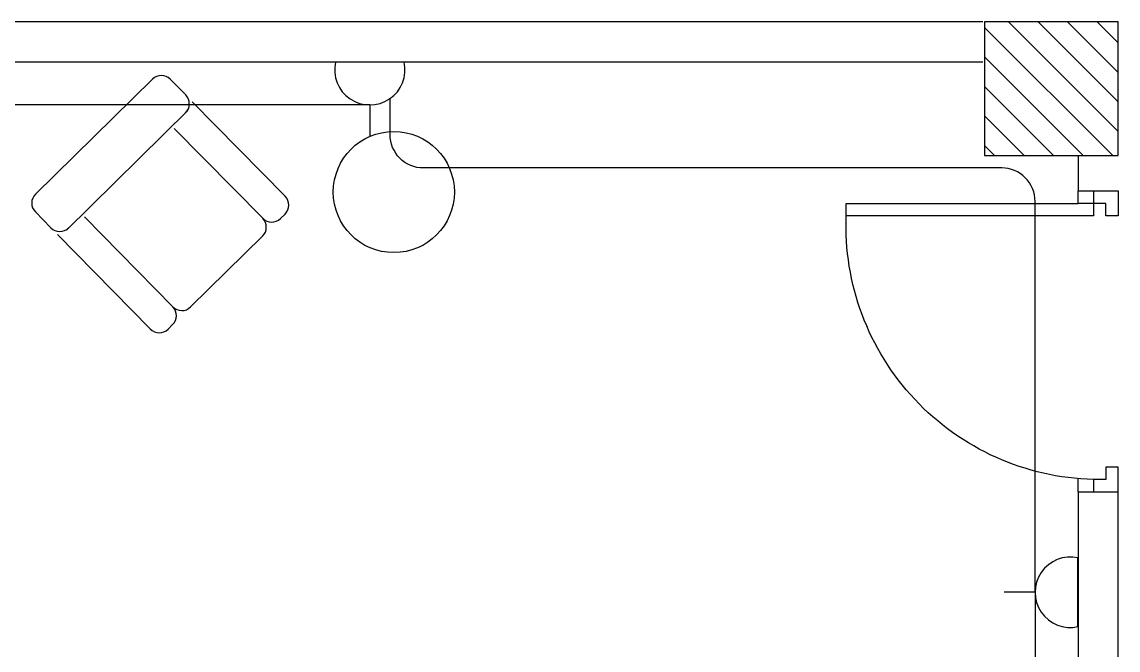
# Model space of a CAD drawing. Header units: metres. Extents: x -107 to 62, y 472 to 1032.
# Drawn here: x 23.261 to 26.542, y 485.178 to 487.057 of the extents above; entities that cross this region are included whole.
import ezdxf

# ---------------------------------------------------------------- set-up
doc = ezdxf.new("R2010")
doc.units = ezdxf.units.M
doc.header["$MEASUREMENT"] = 0
doc.linetypes.add('DASHED', pattern=[0.75, 0.5, -0.25])
doc.linetypes.add('DASHED2', pattern=[0.375, 0.25, -0.125])
doc.layers.get('0').update_dxf_attribs({"color": 8})
for name, color, linetype in [('A-1st-FURN$0$A-FURN', 11, 'Continuous'), ('A-1st-WALL$0$A-DOOR', 151, 'Continuous'), ('A-1st-WALL$0$A-WALL', 254, 'Continuous'), ('A-COL-FNL$0$A-COLS-CONC', 6, 'Continuous'), ('A-COL-FNL$0$A-HTCH', 80, 'Continuous'), ('Power W', 3, 'Continuous')]:
    doc.layers.add(name, color=color, linetype=linetype)
for name, color, linetype, lineweight in [('E-SOCKET', 2, 'Continuous', 25), ('lighting linea', 3, 'DASHED2', 0), ('power', 3, 'Continuous', 9)]:
    doc.layers.add(name, color=color, linetype=linetype, lineweight=lineweight)

# ---------------------------------------------------------------- blocks, each defined once
blk = doc.blocks.new('A-1st-WALL$0$DOO1')
at = {"layer": 'A-1st-WALL$0$A-DOOR'}
for q in [(-74, -74), (-34.4, -120)]:
    blk.add_line((-74, -120), q, dxfattribs=at)
blk.add_lwpolyline([(-37, -74), (-74, -74), (-74, 0), (0, 0), (0, -37), (-37, -37), (-37, -74, 0.418149), (752, -813.9)], format="xyb", dxfattribs=at)
blk.add_lwpolyline([(826, -74), (752, -74), (752, -813.9), (789, -813.9), (789, -120), (826, -120), (826, 0), (752, 0), (752, -37), (789, -37), (789, -120)], dxfattribs=at)
blk = doc.blocks.new('A-1st-WALL')
blk.add_line((23671, 5380.3), (23791, 5380.3))
at = {"layer": 'A-1st-WALL$0$A-WALL'}
for p, q in [((23386, 6785.9), (18066, 6785.9)), ((23386, 6665.9), (18066, 6665.9)), ((23671, 6385.9), (23671, 6280.3)), ((23671, 6280.3), (23791, 6280.3)), ((23671, 5380.3), (23671, 2785.9)), ((23791, 931.7), (23791, 5380.3))]:
    blk.add_line(p, q, dxfattribs=at)
at = {"layer": 'A-1st-WALL$0$A-DOOR', "xscale": -1, "rotation": 270.000000007871}
blk.add_blockref('A-1st-WALL$0$DOO1', (23791, 5454.3), dxfattribs=at)
blk = doc.blocks.new('A-1st-FURN$0$KOL6060')
for p, q in [((-260, 0), (260, 0)), ((-300, -110), (-300, -40)), ((300, -40), (300, -110)), ((-300, -560), (-300, -140)), ((-270, -150), (270, -150)), ((-200, -560), (-200, -160)), ((200, -560), (200, -160)), ((300, -560), (300, -140)), ((-240, -600), (-260, -600)), ((-160, -600), (160, -600)), ((260, -600), (240, -600))]:
    blk.add_line(p, q)
for centre, start, end in [((-260, -40), 90, 180), ((260, -40), 0, 90), ((-260, -110), 180, 270), ((260, -110), 270, 0), ((-260, -560), 180, 270), ((-240, -560), 270, 360), ((-160, -560), 180, 270), ((160, -560), 270, 0), ((240, -560), 180, 270), ((260, -560), 270, 0)]:
    blk.add_arc(centre, 40, start, end)
blk = doc.blocks.new('A-1st-FURN')
at = {"layer": 'A-1st-FURN$0$A-FURN'}
blk.add_circle((21622.9, 6277), 181.2, dxfattribs=at)
at = {"layer": 'A-1st-FURN$0$A-FURN', "xscale": 0.9437125239918355, "yscale": 0.9437125239918355, "zscale": 0.9437125239918355, "rotation": 44.52437840375412}
blk.add_blockref('A-1st-FURN$0$KOL6060', (20725.2, 6442.9), dxfattribs=at)
blk = doc.blocks.new('A-COL-FNL')
at = {"layer": 'A-COL-FNL$0$A-HTCH'}
h = blk.add_hatch(dxfattribs=at)
h.set_pattern_fill('ANSI31', color=256, scale=500, angle=90)
h.paths.add_polyline_path([(23791, 6385.9), (23791, 6785.9), (23391, 6785.9), (23391, 6385.9)])
at = {"layer": 'A-COL-FNL$0$A-COLS-CONC'}
blk.add_lwpolyline([(23791, 6385.9), (23791, 6785.9), (23391, 6785.9), (23391, 6385.9)], close=True, dxfattribs=at)
blk = doc.blocks.new('h socket')
at = {"layer": 'E-SOCKET'}
for p, q in [((0, 0.1441), (0, 0.2476)), ((-0.1155, 0), (0.1155, 0))]:
    blk.add_line(p, q, dxfattribs=at)
blk.add_arc((0, 0.0258), 0.1183, 347.4312, 192.5776, dxfattribs=at)
blk = doc.blocks.new('H s')
at = {"xscale": 1.050492552334089, "yscale": 1.050492552334089, "zscale": 1.050492552334089}
blk.add_blockref('h socket', (0, 0), dxfattribs=at)

msp = doc.modelspace()

# ---------------------------------------------------------------- linework, layer by layer
at = {"layer": 'Power W', "color": 7, "linetype": 'Continuous', "lineweight": 25, "ltscale": 0.4}
for points in [[(26.2937, 485.3508), (26.2937, 486.52, 0.414214), (26.1937, 486.62), (24.4628, 486.62, -0.414214), (24.3628, 486.72), (24.3628, 486.8279)], [(24.3021, 486.8086), (21.4072, 486.8086, 0.414236), (21.3072, 486.7086), (21.3073, 485.4411)], [(26.2937, 485.3509), (26.2937, 483.2852, -0.414214), (26.1937, 483.1852), (23.5921, 483.1852)]]:
    msp.add_lwpolyline(points, format="xyb", dxfattribs=at)

# ---------------------------------------------------------------- block references
at = {"xscale": 0.001, "yscale": 0.001, "zscale": 0.001}
for name in ['A-1st-WALL', 'A-1st-FURN']:
    msp.add_blockref(name, (2.7511, 480.271), dxfattribs=at)
at = {"layer": 'lighting linea', "color": 2, "linetype": 'DASHED', "ltscale": 0.4, "xscale": 0.001, "yscale": 0.001, "zscale": 0.001}
msp.add_blockref('A-COL-FNL', (2.7511, 480.271), dxfattribs=at)
at = {"layer": 'power', "xscale": 0.8477581206247471, "yscale": 0.8477581206247471, "zscale": 0.8477581206247471}
for p, rotation in [((24.3021, 486.9369), 180.0000000000159), ((26.422, 485.3509), 90)]:
    msp.add_blockref('H s', p, dxfattribs=dict(at, rotation=rotation))

doc.saveas('drawing.dxf')
